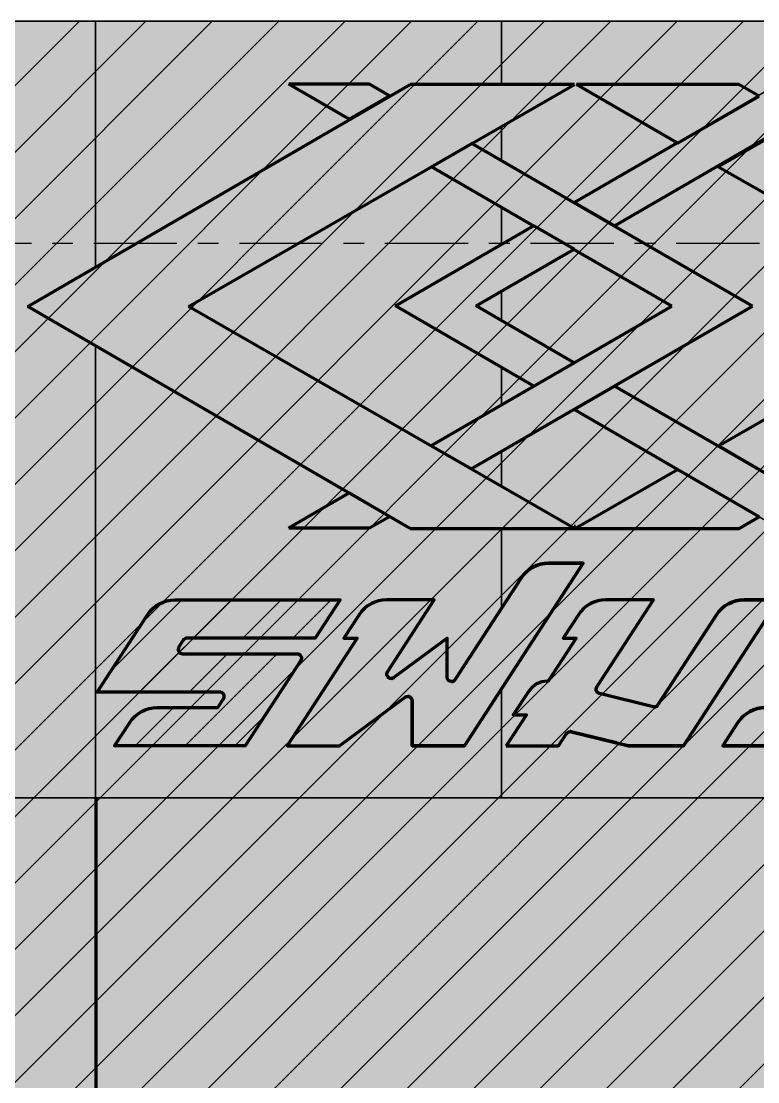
# Model space of a CAD drawing. Header units: millimetres. Extents: x -25371 to 2282244, y -90657 to 147824.
# Drawn here: x 1948195 to 1950187, y 1260 to 4127 of the extents above; entities that cross this region are included whole.
import ezdxf
from ezdxf.xclip import XClip

# ---------------------------------------------------------------- set-up
doc = ezdxf.new("R2010")
doc.units = ezdxf.units.MM
doc.header["$XCLIPFRAME"] = 0
doc.linetypes.add('CENTER', pattern=[50.800000000000004, 31.75, -6.35, 6.35, -6.35])
doc.linetypes.add('TA_GL_000.90000', pattern=[2.475, 0.9, -0.225, 0.225, -0.225, 0.9])
for name, color, linetype in [('000 - 0_SYM_DWG_GRIDLINE_MAIN_COLOR_251', 7, 'Continuous'), ('000 - CONCRETE_PRECAST_HATCH_', 7, 'Continuous'), ('000 - EXISTING_PRECAST_HATCH_', 7, 'Continuous'), ('000 - GRID', 7, 'CENTER')]:
    doc.layers.add(name, color=color, linetype=linetype)
for name, color, linetype, lineweight in [('A-DETL', 7, 'Continuous', 70), ('A-GENM', 7, 'Continuous', 35), ('A-GLAZ-CURT', 7, 'Continuous', 35), ('WALL-E', 7, 'Continuous', 50)]:
    doc.layers.add(name, color=color, linetype=linetype, lineweight=lineweight)
doc.styles.add('TA', font='', dxfattribs={"height": 4.5})
doc.styles.get('TA').set_extended_font_data('Cordia New')
pattern_1 = [(45, (0, 0), (-67.35192090801866, 67.35192090801866), [])]

# ---------------------------------------------------------------- blocks, each defined once
blk = doc.blocks.new('System Panel - DPA-AR_Facade_Solid Panel 150mm-5526688-VS01 - ELEVATION 5')
at = {"layer": 'A-GLAZ-CURT', "color": 7}
blk.add_line((12049.99989956102, 107822.9111416326), (12049.99989956102, 103600), dxfattribs=at)
blk = doc.blocks.new('System Panel - DPA-AR_Facade_Solid Panel 150mm-5600075-VS01 - ELEVATION 5')
at = {"layer": 'A-GLAZ-CURT', "color": 7}
for p, q in [((12049.99994828489, 108034.4383539659), (12049.99994828489, 108700)), ((13148.72926320922, 108700), (12050.00004938169, 108700)), ((12050.00004938169, 108700), (12050.00004938169, 108034.4384126607)), ((12050.30712263506, 108700), (13148.72916211242, 108700)), ((13148.72916211242, 108700), (13148.72916211242, 108528.5211478222)), ((13148.72926320922, 108528.5211478222), (13148.72926320922, 108700)), ((13148.72916211242, 108415.3779971148), (13148.72916211242, 108322.7207446704)), ((13148.72926320922, 108322.7206861407), (13148.72926320922, 108415.3780552006)), ((13148.72916211242, 108196.4049552964), (13148.72916211242, 108096.3522921431)), ((13148.72926320922, 108096.3523506729), (13148.72926320922, 108196.4048967667)), ((13148.72916211242, 107969.9699756513), (13148.72916211242, 107890.2560053675)), ((13148.72926320922, 107890.2559468377), (13148.72926320922, 107969.970034181)), ((12049.99994828489, 106600), (12049.99994828489, 107822.9111133568)), ((12050.00004938169, 107822.9110546875), (12050.00004938169, 106600)), ((13148.72916211242, 107763.8736889114), (13148.72916211242, 107663.1890183679)), ((13148.72926320922, 107663.1890768976), (13148.72926320922, 107763.8736303816)), ((13148.72916211242, 107536.8732290294), (13148.72916211242, 107441.9254389801)), ((13148.72926320922, 107441.9253808942), (13148.72926320922, 107536.8732875592)), ((13148.72916211242, 107328.782288135), (13148.72916211242, 107113.1206644224)), ((13148.72926320922, 107113.1208200978), (13148.72926320922, 107328.782288135)), ((13148.72916211242, 106895.454998435), (13148.72916211242, 106600)), ((13148.72926320922, 106600), (13148.72926320922, 106895.4551541105)), ((12050.00004938169, 106600), (13148.72926320922, 106600)), ((13148.72916211242, 106600), (12050.30712263506, 106600))]:
    blk.add_line(p, q, dxfattribs=at)
blk = doc.blocks.new('System Panel - DPA-AR_Facade_Solid Panel 150mm-V18-VS01 - ELEVATION 5')
at = {"layer": 'A-GLAZ-CURT', "color": 7}
for p, q in [((13148.72916226482, 108528.5211478222), (13148.72916226482, 108700)), ((13148.72916226482, 108700), (14648.72916226448, 108700)), ((14648.72926336128, 108700), (13148.72926336161, 108700)), ((13148.72926336161, 108700), (13148.72926336161, 108528.5211478222)), ((14648.72916226448, 108700), (14648.72916226448, 108031.1521387168)), ((14648.72926336128, 108031.152080022), (14648.72926336128, 108700)), ((13148.72916226482, 108322.7207445822), (13148.72916226482, 108415.3779972023)), ((13148.72926336161, 108415.3780552882), (13148.72926336162, 108322.7206860524)), ((13148.72916226482, 108096.3522922314), (13148.72916226482, 108196.4049552082)), ((13148.72926336162, 108196.4048966784), (13148.72926336162, 108096.3523507611)), ((13148.72916226482, 107890.2560052792), (13148.72916226482, 107969.9699757395)), ((13148.72926336162, 107969.9700342692), (13148.72926336162, 107890.2559467495)), ((14648.72916226448, 107821.8192705092), (14648.72916226448, 106600)), ((14648.72926336128, 106600), (14648.72926336128, 107821.8193285951)), ((13148.72916226482, 107663.1890184561), (13148.72916226482, 107763.8736888231)), ((13148.72926336162, 107763.8736302934), (13148.72926336162, 107663.1890769858)), ((13148.72916226482, 107441.9254388925), (13148.72916226482, 107536.8732291177)), ((13148.72926336162, 107536.8732876474), (13148.72926336162, 107441.9253808067)), ((13148.72916226482, 107113.1206646571), (13148.72916226482, 107328.782288135)), ((13148.72926336162, 107328.782288135), (13148.72926336162, 107113.1208203325)), ((13148.72916226482, 106600), (13148.72916226482, 106895.4549986697)), ((13148.72926336162, 106895.4551543452), (13148.72926336162, 106600)), ((14648.72916226448, 106600), (13148.72916226482, 106600)), ((13148.72926336162, 106600), (14648.72926336128, 106600))]:
    blk.add_line(p, q, dxfattribs=at)
blk = doc.blocks.new('System Panel - DPA-AR_Facade_Solid Panel 150mm-V42-VS01 - ELEVATION 5')
at = {"layer": 'A-GLAZ-CURT', "color": 7}
for p, q in [((10549.99999984591, 106600), (11899.99989956121, 106600)), ((12049.9999998459, 106600), (10549.99999984591, 106600)), ((12049.9999998459, 106600), (12049.9999998459, 103500)), ((12049.99999984591, 103500), (12049.99999984591, 106600))]:
    blk.add_line(p, q, dxfattribs=at)
blk = doc.blocks.new('System Panel - DPA-AR_Facade_Solid Panel 150mm-V44-VS01 - ELEVATION 5')
at = {"layer": 'A-GLAZ-CURT', "color": 7}
for p, q in [((10549.99999984591, 106600), (10549.9999998459, 108700)), ((10549.9999998459, 108700), (12049.99999984591, 108700)), ((12049.99999984591, 108700), (10549.9999998459, 108700)), ((10549.9999998459, 108700), (10549.99999984591, 106600)), ((12049.99999984591, 108700), (12049.99999984591, 108034.4383839012)), ((12049.99999984591, 108034.4383839012), (12049.99999984591, 108700)), ((12049.99999984591, 107822.9110834345), (12049.99999984591, 106600)), ((12049.99999984591, 106600), (12049.99999984591, 107822.9110834345)), ((11899.99989956121, 106600), (10549.99999984591, 106600)), ((10549.99999984591, 106600), (12049.99999984591, 106600))]:
    blk.add_line(p, q, dxfattribs=at)
blk = doc.blocks.new('MRTA_Logo - MRTA Logo W Text-5865454-VS01 - ELEVATION 5')
at = {"layer": '000 - CONCRETE_PRECAST_HATCH_'}
h = blk.add_hatch(color=7, dxfattribs=at)
h.dxf.hatch_style = 1
h.paths.add_polyline_path([(12301.59566814387, 107928.6517177693), (12958.89623840476, 108306.3082269795), (12957.17977227752, 108307.3019705274), (13066.68591305122, 108370.2194678381), (13345.65159958401, 108528.521147871), (12901.0153517788, 108528.5211477609), (11867.79150445966, 107928.6517176622), (12736.25786193495, 107424.6566473434), (12736.2816186573, 107424.6704400288), (12845.44902654911, 107361.2899916126), (12901.46509813533, 107328.7822880741), (13345.65159987926, 107328.7822881836)])
h = blk.add_hatch(color=7, dxfattribs=at)
h.dxf.hatch_style = 1
h.paths.add_polyline_path([(12845.44898102507, 108498.3039811497), (12791.05197201986, 108529.7969863811), (12572.8701996587, 108529.7969863811), (12736.28159589528, 108434.9235459486)])
h = blk.add_hatch(color=7, dxfattribs=at)
h.dxf.hatch_style = 1
h.paths.add_polyline_path([(14114.62345973503, 108530.4289939934), (13897.72234972478, 108530.4289939934), (13842.66205873647, 108498.4620727286), (13845.27550929316, 108496.960496952), (13624.33777624546, 108370.0192212322), (13622.88399798838, 108370.8632562754), (13345.22381350516, 108209.6592180031), (13453.82709817893, 108146.7836321036)])
h = blk.add_hatch(color=7, dxfattribs=at)
h.dxf.hatch_style = 1
h.paths.add_polyline_path([(13842.66203609313, 108498.4620595823), (13789.89052808896, 108528.7822881053), (13350.88200180534, 108528.7822882139), (13622.8840207504, 108370.8632694905)])
h = blk.add_hatch(color=7, dxfattribs=at)
h.dxf.hatch_style = 1
h.paths.add_polyline_path([(14829.94818231104, 107925.9399159551), (13955.01513755945, 108433.9088215233), (13733.50520711899, 108306.6387859036), (14391.15385217093, 107928.7822879569), (13734.66028193022, 107551.5894465232), (13955.37402490792, 107423.4473913833)])
h = blk.add_hatch(color=7, dxfattribs=at)
h.dxf.hatch_style = 1
h.paths.add_polyline_path([(13827.41560736955, 107929.7969866264), (13068.40237900517, 108369.2256980344), (12958.89626108014, 108306.3082138516), (13235.13828024098, 108146.3786237197), (13235.68410499732, 108146.6946275262), (13344.83246917771, 108083.5034692803), (13609.22276376379, 107929.8033962931), (13609.23383491304, 107929.7969866804), (12957.17977138606, 107552.292002747), (13066.68588934289, 107489.3745185459)])
h = blk.add_hatch(color=7, dxfattribs=at)
h.dxf.hatch_style = 1
h.paths.add_polyline_path([(13079.88523316165, 107930.1129904867), (13344.28662165932, 108083.1874786518), (13235.13828024098, 108146.3786237197), (12861.58855023027, 107930.1129904327), (13235.68408214188, 107713.5313668177), (13344.83242365365, 107776.7225118677)])
h = blk.add_hatch(color=7, dxfattribs=at)
h.dxf.hatch_style = 1
h.paths.add_polyline_path([(13453.98081068905, 107713.5313404614), (13344.6787567302, 107650.251203995), (13624.06402532849, 107488.0456158382), (13845.09024274111, 107360.0830688422), (13844.77934416005, 107359.9026457886), (13896.63377060409, 107329.7969863811), (14116.79469538701, 107329.7969863811)])
h = blk.add_hatch(color=7, dxfattribs=at)
h.dxf.hatch_style = 1
h.paths.add_polyline_path([(13624.06402533684, 107488.0456158333), (13346.87066673761, 107328.7822882149), (13791.15380649908, 107328.7822881054), (13844.77932140297, 107359.9026590009)])
h = blk.add_hatch(color=7, dxfattribs=at)
h.dxf.hatch_style = 1
h.paths.add_polyline_path([(12736.25783917788, 107424.6566341311), (12572.87019965869, 107329.7969863811), (12791.05197201984, 107329.7969863811), (12845.44898102507, 107361.2899916126)])
h = blk.add_hatch(color=7, dxfattribs=at)
h.dxf.hatch_style = 1
edge = h.paths.add_edge_path()
edge.add_line((12757.66228918772, 107031.881228099), (12568.40316466389, 106740.4477331625))
edge.add_line((12568.40316466389, 106740.4477331625), (12709.75690093445, 106740.4477331625))
edge.add_line((12709.75690093445, 106740.4477331625), (12887.80674272387, 106872.1771173596))
edge.add_arc((12894.85760894514, 106862.6469307362), 11.8549218279212, 89.9999999999473, 126.49572281986829, ccw=False)
edge.add_arc((12894.85760894515, 106862.6469307362), 11.85492182790767, -7.037215254968032e-11, 90, ccw=False)
edge.add_line((12906.71253077307, 106862.6469307362), (12906.71253077307, 106740.4477331625))
edge.add_line((12906.71253077307, 106740.4477331625), (13048.06626704364, 106740.4477331625))
edge.add_line((13048.06626704364, 106740.4477331625), (13368.84444420267, 107234.4028093261))
edge.add_line((13368.84444420267, 107234.4028093261), (13275.76593824641, 107234.4028093261))
edge.add_arc((13275.7659382464, 107145.4908956166), 88.91191370943852, 89.99999999999415, 146.9999999999831)
edge.add_line((13201.19813307861, 107193.9157945007), (13023.13938888529, 106919.7293728165))
edge.add_arc((13013.19701486291, 106926.186026001), 11.85492182792435, 270.0000000000088, 327.0000000000309, ccw=False)
edge.add_arc((13013.19701486291, 106926.186026001), 11.85492182792223, 180, 270.0000000000088, ccw=False)
edge.add_line((13001.34209303499, 106926.186026001), (13001.34209303499, 107031.881228099))
edge.add_line((13001.34209303499, 107031.881228099), (12857.07785376739, 106925.147971785))
edge.add_arc((12850.02698754612, 106934.6781584083), 11.85492182792229, 269.9999999999824, 306.49572281987537, ccw=False)
edge.add_arc((12850.02698754611, 106934.6781584083), 11.85492182792223, 147.0000000000213, 270, ccw=False)
edge.add_line((12840.08461352374, 106941.1348115928), (12966.37944266168, 107135.6117940933))
edge.add_line((12966.37944266168, 107135.6117940933), (12837.96250263777, 107135.6117940933))
edge.add_arc((12837.96250263779, 107046.6998803839), 88.91191370945307, 90.00000000001526, 147.0000000000097)
edge.add_line((12763.39469746996, 107095.1247792679), (12722.32385512008, 107031.881228099))
edge.add_line((12722.32385512008, 107031.881228099), (12757.66228918772, 107031.881228099))
h = blk.add_hatch(dxfattribs=at)
h.set_pattern_fill('ANSI31', scale=30)
h.set_pattern_definition(pattern_1)
edge = h.paths.add_edge_path()
edge.add_line((12297.6316568701, 107031.881228099), (12644.57930017127, 107031.881228099))
edge.add_line((12644.57930017127, 107031.881228099), (12711.94271737467, 107135.6117940933))
edge.add_line((12711.94271737467, 107135.6117940933), (12265.47987074199, 107135.6117940934))
edge.add_arc((12265.47987074199, 107046.6998803839), 88.91191370945307, 90, 147.0000000000005)
edge.add_line((12190.91206557417, 107095.124779268), (12055.21166096239, 106886.1644806307))
edge.add_line((12055.21166096239, 106886.1644806307), (12386.76195175992, 106886.1644806307))
edge.add_arc((12386.76195175992, 106874.3095588028), 11.85492182792223, -33.00000000005667, 90, ccw=False)
edge.add_line((12396.70432578228, 106867.8529056183), (12381.32985658027, 106844.1782991568))
edge.add_line((12381.32985658027, 106844.1782991568), (12217.57448248873, 106844.1782991568))
edge.add_arc((12217.57448248875, 106755.2663854474), 88.91191370945307, 90.00000000001408, 147.0000000000091)
edge.add_line((12143.00667732092, 106803.6912843314), (12101.93583497103, 106740.4477331625))
edge.add_line((12101.93583497103, 106740.4477331625), (12455.32017564744, 106740.4477331625))
edge.add_line((12455.32017564744, 106740.4477331625), (12605.42147925625, 106971.5834716126))
edge.add_arc((12595.47910523388, 106978.0401247972), 11.8549218279277, 326.9999999999576, 450.0000000000088)
edge.add_line((12595.47910523388, 106989.8950466251), (12285.76286431522, 106989.8950466251))
h = blk.add_hatch(color=7, dxfattribs=at)
h.dxf.hatch_style = 1
edge = h.paths.add_edge_path()
edge.add_arc((12297.63161134605, 107020.0263062711), 11.85492182793148, 132.7499999999937, 146.9999999999672)
edge.add_line((12287.68923732368, 107026.4829594556), (12275.82044476879, 107008.2066216376))
edge.add_arc((12285.76281879121, 107001.749968453), 11.85492182796432, 147.0000000000725, 270.0000000000176)
edge.add_line((12285.76281879121, 106989.8950466251), (12595.47910523388, 106989.8950466251))
edge.add_arc((12595.47910523388, 106978.0401247972), 11.85492182792223, -33.000000000042405, 90.00000000000881, ccw=False)
edge.add_line((12605.42147925625, 106971.5834716126), (12455.32017564744, 106740.4477331625))
edge.add_line((12455.32017564744, 106740.4477331625), (12101.93583497103, 106740.4477331625))
edge.add_line((12101.93583497103, 106740.4477331625), (12143.00667732092, 106803.6912843314))
edge.add_arc((12217.57448248875, 106755.2663854474), 88.91191370944713, 90.00000000001398, 147.000000000009, ccw=False)
edge.add_line((12217.57448248873, 106844.1782991568), (12381.32985658027, 106844.1782991568))
edge.add_line((12381.32985658027, 106844.1782991568), (12396.70432578228, 106867.8529056183))
edge.add_arc((12386.76195175992, 106874.3095588028), 11.85492182792312, 326.9999999999432, 450)
edge.add_line((12386.76195175992, 106886.1644806307), (12055.21166096239, 106886.1644806307))
edge.add_line((12055.21166096239, 106886.1644806307), (12190.91206557417, 107095.124779268))
edge.add_arc((12265.47987074199, 107046.6998803839), 88.91191370945353, 90, 147.0000000000005, ccw=False)
edge.add_line((12265.47987074199, 107135.6117940934), (12711.94271737467, 107135.6117940933))
edge.add_line((12711.94271737467, 107135.6117940933), (12644.57930017127, 107031.881228099))
edge.add_line((12644.57930017127, 107031.881228099), (12297.6316568701, 107031.881228099))
edge.add_line((12297.6316568701, 107031.881228099), (12289.58448157102, 107028.7316422169))
h = blk.add_hatch(color=7, dxfattribs=at)
h.dxf.hatch_style = 1
edge = h.paths.add_edge_path()
edge.add_line((13161.14925606009, 106740.4477331625), (13302.50299233065, 106740.4477331625))
edge.add_line((13302.50299233065, 106740.4477331625), (13324.20902493167, 106773.8720922682))
edge.add_arc((13334.15139895405, 106767.4154390837), 11.85492182792435, 90.00000000001762, 147.000000000031, ccw=False)
edge.add_arc((13334.15139895408, 106767.4154390836), 11.85492182793678, 76.09534569863479, 90.00000000015831, ccw=False)
edge.add_line((13337.0002184183, 106778.92297571), (13491.85577724729, 106740.5867492468))
edge.add_line((13491.85577724729, 106740.5867492468), (13640.81235843983, 106740.5867492468))
edge.add_line((13640.81235843983, 106740.5867492468), (13897.34462206631, 107135.6117940933))
edge.add_line((13897.34462206631, 107135.6117940933), (13804.26611611004, 107135.6117940933))
edge.add_arc((13804.26611611005, 107046.6998803839), 88.91191370943852, 90.00000000000469, 147.0000000000039)
edge.add_line((13729.69831094224, 107095.1247792679), (13571.3291464604, 106851.2576515337))
edge.add_arc((13561.38677243802, 106857.7143047183), 11.85492182792435, 270.0000000000176, 327.0000000000309, ccw=False)
edge.add_arc((13561.38677243799, 106857.7143047183), 11.85492182792223, 256.0953456986179, 270.00000000015825, ccw=False)
edge.add_line((13558.53795297377, 106846.2067680919), (13413.29395285668, 106882.1635456401))
edge.add_arc((13416.14277232095, 106893.6710822664), 11.85492182793226, 147.0000000000405, 256.0953456984216, ccw=False)
edge.add_line((13406.20039829856, 106900.127735451), (13559.12553405787, 107135.6117940933))
edge.add_line((13559.12553405787, 107135.6117940933), (13430.70859403397, 107135.6117940933))
edge.add_arc((13430.70859403397, 107046.6998803839), 88.91191370943852, 90.00000000000469, 147.0000000000052)
edge.add_line((13356.14078886616, 107095.1247792679), (13315.06994651627, 107031.881228099))
edge.add_line((13315.06994651627, 107031.881228099), (13350.40838058391, 107031.881228099))
edge.add_line((13350.40838058391, 107031.881228099), (13274.73965109807, 106915.3616027073))
edge.add_arc((13271.63745774787, 106856.1682273595), 59.27460913962559, 87.00000000004772, 90.00000000005977)
edge.add_arc((13271.63745774781, 106856.1682273595), 59.27460913961113, 90, 147.0000000000105)
edge.add_line((13221.92558763594, 106888.4514932822), (13180.23271130021, 106824.2500937721))
edge.add_line((13180.23271130021, 106824.2500937721), (13215.57114536785, 106824.2500937721))
edge.add_line((13215.57114536785, 106824.2500937721), (13161.14925606009, 106740.4477331625))
h = blk.add_hatch(dxfattribs=at)
h.set_pattern_fill('ANSI31', scale=30)
h.set_pattern_definition(pattern_1)
edge = h.paths.add_edge_path(flags=17)
edge.add_line((13881.96991615647, 106758.2301159043), (13918.5386283526, 106814.540994587))
edge.add_line((13918.5386283526, 106814.540994587), (14436.983730106, 106814.540994587))
edge.add_line((14436.983730106, 106814.540994587), (14456.23042073555, 106844.1782991568))
edge.add_line((14456.23042073555, 106844.1782991568), (13862.3760300597, 106844.1782991568))
edge.add_arc((13862.37603005969, 106755.2663854474), 88.91191370943852, 89.99999999999531, 146.9999999999916)
edge.add_line((13787.80822489189, 106803.6912843314), (13746.73738254201, 106740.4477331625))
edge.add_line((13746.73738254201, 106740.4477331625), (14388.86700353215, 106740.4477331624))
edge.add_line((14388.86700353215, 106740.4477331624), (14400.41501790987, 106758.2301159043))
edge.add_line((14400.41501790987, 106758.2301159043), (13881.96991615647, 106758.2301159043))
edge = h.paths.add_edge_path(flags=17)
edge.add_line((13881.96991615647, 106758.2301159043), (13918.5386283526, 106814.540994587))
edge.add_line((13881.96991615647, 106758.2301159043), (14400.41497238582, 106758.2301159043))
edge.add_line((14400.41497238582, 106758.2301159043), (14388.8669580081, 106740.4477331624))
edge.add_line((14388.8669580081, 106740.4477331624), (13746.73733701795, 106740.4477331625))
edge.add_line((13746.73733701795, 106740.4477331625), (13787.80817936784, 106803.6912843314))
edge.add_arc((13862.37598453564, 106755.2663854474), 88.91191370943521, 89.99999999999773, 146.9999999999929, ccw=False)
edge.add_line((13862.37598453565, 106844.1782991568), (14456.23037521149, 106844.1782991568))
edge.add_line((14456.23037521149, 106844.1782991568), (14436.98368458195, 106814.540994587))
edge.add_line((14436.98368458195, 106814.540994587), (13918.5386283526, 106814.540994587))
edge = h.paths.add_edge_path()
edge.add_line((13918.5386283526, 106814.540994587), (14436.983730106, 106814.540994587))
edge.add_line((14436.98368458195, 106814.540994587), (13918.5386283526, 106814.540994587))
edge.add_line((14456.23037521149, 106844.1782991568), (14436.98368458195, 106814.540994587))
edge.add_line((13862.37598453565, 106844.1782991568), (14456.23037521149, 106844.1782991568))
edge.add_arc((13862.37598453564, 106755.2663854474), 88.91191370943521, 89.99999999999767, 146.9999999999929)
edge.add_line((13746.73733701795, 106740.4477331625), (13787.80817936784, 106803.6912843314))
edge.add_line((14388.8669580081, 106740.4477331624), (13746.73733701795, 106740.4477331625))
edge.add_line((14400.41497238582, 106758.2301159043), (14388.8669580081, 106740.4477331624))
edge.add_line((13881.96991615647, 106758.2301159043), (14400.41497238582, 106758.2301159043))
edge.add_line((14400.41501790987, 106758.2301159043), (13881.96991615647, 106758.2301159043))
edge.add_line((14388.86700353215, 106740.4477331624), (14400.41501790987, 106758.2301159043))
edge.add_line((13746.73738254201, 106740.4477331625), (14388.86700353215, 106740.4477331624))
edge.add_line((13787.80822489189, 106803.6912843314), (13746.73738254201, 106740.4477331625))
edge.add_arc((13862.37603005969, 106755.2663854474), 88.91191370943852, 89.99999999999531, 146.9999999999916)
edge.add_line((14456.23042073555, 106844.1782991568), (13862.3760300597, 106844.1782991568))
edge.add_line((14436.983730106, 106814.540994587), (14456.23042073555, 106844.1782991568))
h = blk.add_hatch(color=7, dxfattribs=at)
h.dxf.hatch_style = 1
edge = h.paths.add_edge_path(flags=17)
edge.add_line((13881.96991615647, 106758.2301159043), (13918.5386283526, 106814.540994587))
edge.add_line((13918.5386283526, 106814.540994587), (14436.983730106, 106814.540994587))
edge.add_line((14436.983730106, 106814.540994587), (14456.23042073555, 106844.1782991568))
edge.add_line((14456.23042073555, 106844.1782991568), (13862.3760300597, 106844.1782991568))
edge.add_arc((13862.37603005969, 106755.2663854474), 88.91191370943852, 89.99999999999531, 146.9999999999916)
edge.add_line((13787.80822489189, 106803.6912843314), (13746.73738254201, 106740.4477331625))
edge.add_line((13746.73738254201, 106740.4477331625), (14388.86700353215, 106740.4477331624))
edge.add_line((14388.86700353215, 106740.4477331624), (14400.41501790987, 106758.2301159043))
edge.add_line((14400.41501790987, 106758.2301159043), (13881.96991615647, 106758.2301159043))
edge = h.paths.add_edge_path(flags=17)
edge.add_line((13881.96991615647, 106758.2301159043), (13918.5386283526, 106814.540994587))
edge.add_line((13881.96991615647, 106758.2301159043), (14400.41497238582, 106758.2301159043))
edge.add_line((14400.41497238582, 106758.2301159043), (14388.8669580081, 106740.4477331624))
edge.add_line((14388.8669580081, 106740.4477331624), (13746.73733701795, 106740.4477331625))
edge.add_line((13746.73733701795, 106740.4477331625), (13787.80817936784, 106803.6912843314))
edge.add_arc((13862.37598453564, 106755.2663854474), 88.91191370943521, 89.99999999999773, 146.9999999999929, ccw=False)
edge.add_line((13862.37598453565, 106844.1782991568), (14456.23037521149, 106844.1782991568))
edge.add_line((14456.23037521149, 106844.1782991568), (14436.98368458195, 106814.540994587))
edge.add_line((14436.98368458195, 106814.540994587), (13918.5386283526, 106814.540994587))
edge = h.paths.add_edge_path()
edge.add_line((13918.5386283526, 106814.540994587), (14436.983730106, 106814.540994587))
edge.add_line((14436.98368458195, 106814.540994587), (13918.5386283526, 106814.540994587))
edge.add_line((14456.23037521149, 106844.1782991568), (14436.98368458195, 106814.540994587))
edge.add_line((13862.37598453565, 106844.1782991568), (14456.23037521149, 106844.1782991568))
edge.add_arc((13862.37598453564, 106755.2663854474), 88.91191370943521, 89.99999999999767, 146.9999999999929)
edge.add_line((13746.73733701795, 106740.4477331625), (13787.80817936784, 106803.6912843314))
edge.add_line((14388.8669580081, 106740.4477331624), (13746.73733701795, 106740.4477331625))
edge.add_line((14400.41497238582, 106758.2301159043), (14388.8669580081, 106740.4477331624))
edge.add_line((13881.96991615647, 106758.2301159043), (14400.41497238582, 106758.2301159043))
edge.add_line((14400.41501790987, 106758.2301159043), (13881.96991615647, 106758.2301159043))
edge.add_line((14388.86700353215, 106740.4477331624), (14400.41501790987, 106758.2301159043))
edge.add_line((13746.73738254201, 106740.4477331625), (14388.86700353215, 106740.4477331624))
edge.add_line((13787.80822489189, 106803.6912843314), (13746.73738254201, 106740.4477331625))
edge.add_arc((13862.37603005969, 106755.2663854474), 88.91191370943852, 89.99999999999531, 146.9999999999916)
edge.add_line((14456.23042073555, 106844.1782991568), (13862.3760300597, 106844.1782991568))
edge.add_line((14436.983730106, 106814.540994587), (14456.23042073555, 106844.1782991568))
at = {"layer": 'A-DETL', "color": 7}
for p, q in [((11867.79145893561, 107928.6517176622), (12901.01530625475, 108528.5211477609)), ((12301.59571366795, 107928.6517177693), (13345.65164510806, 108528.521147871)), ((12736.28157313326, 108434.9235327334), (12572.87015413465, 108529.7969863811)), ((12791.05201754391, 108529.7969863811), (12572.8701996587, 108529.7969863811)), ((12845.44902654913, 108498.3039811497), (12791.05201754391, 108529.7969863811)), ((13345.65164510806, 108528.521147871), (12901.0153517788, 108528.5211477609)), ((13622.88399798838, 108370.8632562754), (13350.88195628129, 108528.7822882139)), ((13789.89057361301, 108528.7822881053), (13350.88200180534, 108528.7822882139)), ((13453.82712097301, 108146.783618907), (14114.62350525908, 108530.4289939934)), ((13845.27550929316, 108496.960496952), (13789.89057361301, 108528.7822881053)), ((12736.28161865731, 108434.9235327334), (12845.44902654913, 108498.3039811497)), ((13624.33779912617, 108370.0192343785), (13845.27550929316, 108496.960496952)), ((13733.50516159493, 108306.6387859036), (13955.01511491612, 108433.9088346695)), ((13827.41565289361, 107929.7969866264), (13066.68591305122, 108370.2194678381)), ((13345.22376798111, 108209.6592180031), (13622.88399798839, 108370.8632827057)), ((13235.36312630511, 108146.2484233264), (12958.89623823147, 108306.3082007238)), ((14391.15380664688, 107928.7822879569), (13733.50516159493, 108306.6387859036)), ((13453.82707544895, 108146.783618907), (13345.22376798111, 108209.6592180031)), ((12861.58850470622, 107930.1129904327), (13235.13825747893, 108146.3786368977)), ((13344.83246917771, 108083.5034692803), (13235.68410499732, 108146.6946275262)), ((13079.8852786857, 107930.1129904867), (13344.83246917771, 108083.5034692803)), ((13609.23378938899, 107929.7969866804), (13344.28662165933, 108083.1874522958)), ((12901.46509813533, 107328.7822880741), (11867.79145893561, 107928.6517176622)), ((13345.65164540331, 107328.7822881836), (12301.59571366795, 107928.6517177693)), ((13235.68405937985, 107713.5313536397), (12861.58850470622, 107930.1129904327)), ((12957.17972586201, 107552.292002747), (13609.23378938899, 107929.7969866804)), ((13066.68591219155, 107489.3745054181), (13827.41565289361, 107929.7969866264)), ((13344.8324691777, 107776.7225118677), (13079.8852786857, 107930.1129904867)), ((13734.66023640616, 107551.5894465232), (14391.15380664688, 107928.7822879569)), ((13235.6841049039, 107713.5313536397), (13344.8324691777, 107776.7225118677)), ((13344.67871120615, 107650.251203995), (13453.98078792703, 107713.5313536395)), ((14116.79474091106, 107329.7969863811), (13453.98083345108, 107713.5313536395)), ((13624.06402533685, 107488.0455894029), (13344.67871120615, 107650.251203995)), ((13066.6858666675, 107489.3745054181), (12957.17972586201, 107552.292002747)), ((13955.3740020272, 107423.4473782371), (13734.66023640616, 107551.5894465232)), ((13346.87062121356, 107328.7822882149), (13624.0639798128, 107488.0456158333)), ((13845.09024274111, 107360.0830688422), (13624.06402533685, 107488.0456158333)), ((12572.87015413463, 107329.7969863811), (12736.25783916797, 107424.6566605557)), ((12845.44902654911, 107361.2899916126), (12736.2816186573, 107424.6704400288)), ((12791.05201754389, 107329.7969863811), (12845.44902654911, 107361.2899916126)), ((13791.15385202313, 107328.7822881054), (13845.09024274111, 107360.0830688422)), ((12572.87019965869, 107329.7969863811), (12791.05201754389, 107329.7969863811)), ((12901.46514365938, 107328.7822880741), (13345.65164540331, 107328.7822881836)), ((13346.87066673761, 107328.7822882149), (13791.15385202313, 107328.7822881054)), ((13459.21837796287, 106748.6664913909), (13337.00021841829, 106778.92296444))]:
    blk.add_line(p, q, dxfattribs=at)
for points in [[(12757.66228918772, 107031.881228099), (12568.40316466389, 106740.4477331625), (12709.75690093445, 106740.4477331625), (12887.80674272387, 106872.1771173596, -0.1606024626826085), (12894.85760894515, 106874.5018525641, -0.414213562373095), (12906.71253077307, 106862.6469307362), (12906.71253077307, 106740.4477331625), (13048.06626704364, 106740.4477331625), (13368.84444420267, 107234.4028093261), (13275.76593824641, 107234.4028093261, 0.2539676464748881), (13201.19813307861, 107193.9157945007), (13023.13938888529, 106919.7293728165, -0.2539676464749967), (13013.19701486291, 106914.3311041731, -0.4142135623730932), (13001.34209303499, 106926.186026001), (13001.34209303499, 107031.881228099), (12857.07785376739, 106925.147971785, -0.1606024626824507), (12850.02698754611, 106922.8232365804, -0.5949374815387888), (12840.08461352374, 106941.1348115928), (12966.37944266168, 107135.6117940933), (12837.96250263777, 107135.6117940933, 0.2539676464749459), (12763.39469746996, 107095.1247792679), (12722.32385512008, 107031.881228099)], [(13161.14925606009, 106740.4477331625), (13302.50299233065, 106740.4477331625), (13324.20902493167, 106773.8720922682, -0.2539676464749901), (13334.15139895404, 106779.2703609116, -0.06074505036963275), (13337.0002184183, 106778.92297571), (13491.85577724729, 106740.5867492468), (13640.81235843983, 106740.5867492468), (13897.34462206631, 107135.6117940933), (13804.26611611004, 107135.6117940933, 0.2539676464749495), (13729.69831094224, 107095.1247792679), (13571.3291464604, 106851.2576515337, -0.2539676464749392), (13561.38677243802, 106845.8593828903, -0.06074505036968668), (13558.53795297377, 106846.2067680919), (13413.29395285668, 106882.1635456401, -0.5155603346982398), (13406.20039829856, 106900.127735451), (13559.12553405787, 107135.6117940933), (13430.70859403397, 107135.6117940933, 0.2539676464749505), (13356.14078886616, 107095.1247792679), (13315.06994651627, 107031.881228099), (13350.40838058391, 107031.881228099), (13274.73965109807, 106915.3616027073, 0.01309071708488818), (13271.63745774781, 106915.4428364991, 0.253967646474954), (13221.92558763594, 106888.4514932822), (13180.23271130021, 106824.2500937721), (13215.57114536785, 106824.2500937721)]]:
    blk.add_lwpolyline(points, format="xyb", close=True, dxfattribs=at)
for points in [[(13018.68935697394, 106915.6801776482, 0.1289888452014275), (13023.13934336124, 106919.7293728165), (13201.19808755455, 107193.9157945007, -0.2539676464749218), (13275.76589272235, 107234.4028093261), (13368.84439867862, 107234.4028093261), (13048.06622151958, 106740.4477331625), (12906.71248524902, 106740.4477331625), (12906.71248524902, 106862.6469307362, 0.2503479902887801), (12901.44896018544, 106872.5004915262)], [(12386.76190623586, 106886.1644806307), (12055.21161543833, 106886.1644806307), (12190.91202005013, 107095.1247792679, -0.2539676464749587), (12265.47982521794, 107135.6117940934), (12711.94267185061, 107135.6117940933), (12644.57925464721, 107031.881228099), (12297.6316568701, 107031.881228099, 0.2539676464749292), (12287.68928284773, 107026.4829594556), (12275.82049029284, 107008.2066216376, 0.5949374815386227), (12285.76286431522, 106989.8950466251), (12595.47905970982, 106989.8950466251, -0.5949374815391133), (12605.4214337322, 106971.5834716126), (12455.32013012339, 106740.4477331625), (12101.93578944698, 106740.4477331625), (12143.00663179687, 106803.6912843314, -0.2539676464749342), (12217.57443696467, 106844.1782991568), (12381.32981105622, 106844.1782991568), (12396.70428025823, 106867.8529056183, 0.4434856672758703), (12392.20533763991, 106884.8408562583)], [(12839.23364918104, 106939.5816266905, -0.03739962700521188), (12840.08456799969, 106941.1348115928), (12966.37939713763, 107135.6117940933), (12837.96245711371, 107135.6117940933, 0.2539676464749568), (12763.39465194591, 107095.1247792679), (12722.32380959602, 107031.881228099), (12757.66224366367, 107031.881228099), (12568.40311913983, 106740.4477331625), (12709.75685541039, 106740.4477331625), (12887.80669719982, 106872.1771173595)], [(13567.06855780091, 106847.3096918317, 0.1243863925277082), (13571.32910093634, 106851.2576515337), (13729.69826541819, 107095.1247792679, -0.2539676464749511), (13804.26607058599, 107135.6117940933), (13897.34457654226, 107135.6117940933), (13640.81231291578, 106740.5867492468), (13491.85573172324, 106740.5867492468), (13460.08214182855, 106748.4526569802)], [(13881.96991615647, 106758.2301159043), (13918.5386283526, 106814.540994587), (14436.983730106, 106814.540994587), (14456.23042073555, 106844.1782991568), (13862.3760300597, 106844.1782991568, 0.2539676464749616), (13787.80822489189, 106803.6912843314), (13746.73738254201, 106740.4477331625), (14388.86700353215, 106740.4477331624), (14400.41501790987, 106758.2301159043), (13881.96991615647, 106758.2301159043), (14400.41497238582, 106758.2301159043), (14388.8669580081, 106740.4477331624), (13746.73733701795, 106740.4477331625), (13787.80817936784, 106803.6912843314, -0.2539676464749437), (13862.37598453565, 106844.1782991568), (14456.23037521149, 106844.1782991568), (14436.98368458195, 106814.540994587), (13918.5386283526, 106814.540994587)]]:
    blk.add_lwpolyline(points, format="xyb", dxfattribs=at)
for centre, radius, start, end in [((12850.02694202206, 106934.6781584083), 11.8549218279248, 277.4967286124464, 291.9961116544338), ((12850.02694202206, 106934.6781584083), 11.85492182792613, 291.9963644931362, 306.495722819893), ((13013.19696933886, 106926.186026001), 11.85492182792768, 269.9999999999996, 282.9000000000079), ((13013.19696933886, 106926.186026001), 11.85492182792601, 282.9002351609781, 297.6000000000092), ((12386.76190623586, 106874.3095588028), 11.85492182792395, 76.33333333333829, 89.9997778783148), ((12386.76190623586, 106874.3095588028), 11.85492182792583, 62.66666666668373, 76.33309787869811), ((12894.8575634211, 106862.6469307362), 11.85492182792411, 70.27540156661217, 84.3302557767951), ((12894.8575634211, 106862.6469307362), 11.8549218279243, 56.22032125329904, 70.27515455276897), ((13561.38672691397, 106857.7143047183), 11.85492182792479, 270.2764989786084, 284.4572074190772), ((13561.38672691397, 106857.7143047183), 11.85492182792471, 284.4574445774549, 298.6381382793995), ((13334.15135342999, 106767.4154390837), 11.85492182792168, 76.09534569844627, 90)]:
    blk.add_arc(centre, radius, start, end, dxfattribs=at)
at = {"layer": 'A-GENM', "color": 7}
for p, q in [((12901.0153517788, 108528.5211477609), (11867.79150445966, 107928.6517176622)), ((12572.87015413465, 108529.7969863811), (12791.05197201986, 108529.7969863811)), ((12572.8701996587, 108529.7969863811), (12736.28161865731, 108434.9235327334)), ((12791.05197201986, 108529.7969863811), (12845.44898102507, 108498.3039811497)), ((12901.01530625475, 108528.5211477609), (13345.65159958401, 108528.521147871)), ((13345.65159958401, 108528.521147871), (13068.40237917846, 108369.2257242901)), ((13897.72234972478, 108530.4289939934), (13345.22381350516, 108209.6592180031)), ((13350.88195628129, 108528.7822882139), (13789.89052808896, 108528.7822881053)), ((13350.88200180534, 108528.7822882139), (13624.33779912617, 108370.0192343785)), ((14114.62345973503, 108530.4289939934), (13453.82707544895, 108146.783618907)), ((13789.89052808896, 108528.7822881053), (13842.66203609312, 108498.4620595823)), ((12845.44898102507, 108498.3039811497), (12736.28157313326, 108434.9235327334)), ((13955.01516044017, 108433.9088346695), (13733.50520711899, 108306.6387859036)), ((13066.68591305122, 108370.2194678381), (12957.17977227752, 108307.3019705274)), ((13068.40237900518, 108369.2256980344), (13827.41560736955, 107929.7969866264)), ((12958.89623840474, 108306.3082269795), (12301.59571366795, 107928.6517439255)), ((12957.17977227752, 108307.3019705274), (13609.23383491304, 107929.7969866804)), ((13733.50520711899, 108306.6387859036), (14391.15385217093, 107928.7822879569)), ((13345.22381350516, 108209.6592180031), (13453.82712097301, 108146.783618907)), ((13235.68410499732, 108146.6946275262), (12861.58855023027, 107930.1129904327)), ((13344.28662165933, 108083.1874786518), (13079.8852786857, 107930.1130168427)), ((11867.79150445966, 107928.6517176622), (12901.46514365938, 107328.7822880741)), ((12301.59571366795, 107928.6516916132), (13345.65159987926, 107328.7822881836)), ((12861.58855023027, 107930.1129904327), (13235.6841049039, 107713.5313536397)), ((13609.23383491304, 107929.7969866804), (12957.17977138606, 107552.292002747)), ((13827.41560736955, 107929.7969866264), (13066.6858666675, 107489.3745054181)), ((13079.8852786857, 107930.1129641306), (13344.83242365365, 107776.7225118677)), ((14391.15385217093, 107928.7822879569), (13734.66028193022, 107551.5894465232)), ((13344.83242365365, 107776.7225118677), (13235.68405937985, 107713.5313536397)), ((13453.98083345108, 107713.5313536395), (13344.6787567302, 107650.251203995)), ((13453.98078792703, 107713.5313536395), (14116.79469538701, 107329.7969863811)), ((13344.6787567302, 107650.251203995), (13896.63377060409, 107329.7969863811)), ((12957.17977138606, 107552.292002747), (13066.68591219155, 107489.3745054181)), ((13734.66028193022, 107551.5894465232), (13955.37404755125, 107423.4473782371)), ((13624.06402533685, 107488.0456158333), (13346.87066673761, 107328.7822882149)), ((12736.2816186573, 107424.6704400288), (12572.87019965869, 107329.7969863811)), ((12845.44898102506, 107361.2899916126), (12791.05197201984, 107329.7969863811)), ((13844.77932140298, 107359.9026590009), (13791.15380649908, 107328.7822881054)), ((13346.26111051912, 107328.7822882149), (13346.26111051912, 107338.7822882149)), ((12791.05197201984, 107329.7969863811), (12572.87015413463, 107329.7969863811)), ((13345.65159987926, 107328.7822881836), (12901.46509813533, 107328.7822880741)), ((13791.15380649908, 107328.7822881054), (13346.87062121356, 107328.7822882149)), ((13413.29395285668, 106882.1635343701), (13558.53790744971, 106846.2067680919))]:
    blk.add_line(p, q, dxfattribs=at)
blk.add_lwpolyline([(12289.58448157102, 107028.7316422169, 0.06225760507436355), (12287.68923732368, 107026.4829594556), (12275.82044476879, 107008.2066216376, 0.5949374815383988), (12285.76281879121, 106989.8950466251), (12595.47910523388, 106989.8950466251, -0.5949374815390601), (12605.42147925625, 106971.5834716126), (12455.32017564744, 106740.4477331625), (12101.93583497103, 106740.4477331625), (12143.00667732092, 106803.6912843314, -0.2539676464749459), (12217.57448248873, 106844.1782991568), (12381.32985658027, 106844.1782991568), (12396.70432578228, 106867.8529056183, 0.594937481539146), (12386.76195175992, 106886.1644806307), (12055.21166096239, 106886.1644806307), (12190.91206557417, 107095.124779268, -0.2539676464749441), (12265.47987074199, 107135.6117940934), (12711.94271737467, 107135.6117940933), (12644.57930017127, 107031.881228099), (12297.6316568701, 107031.881228099)], format="xyb", close=True, dxfattribs=at)
for points in [[(13326.0937353622, 106776.1110680212, 0.06195507165035512), (13324.20897940762, 106773.8720922682), (13302.50294680659, 106740.4477331625), (13161.14921053603, 106740.4477331625), (13215.5710998438, 106824.2500937721), (13180.23266577616, 106824.2500937721), (13221.92554211188, 106888.4514932822, -0.2539676464749831), (13271.63741222376, 106915.4428364991, -0.01309071708488813), (13274.73960557402, 106915.3616027073), (13350.40833505986, 107031.881228099), (13315.06990099222, 107031.881228099), (13356.14074334211, 107095.1247792679, -0.2539676464749493), (13430.70854850992, 107135.6117940933), (13559.12548853382, 107135.6117940933), (13406.20035277451, 106900.127735451, 0.3729972549598609), (13408.33736385709, 106884.7483315177)], [(12857.07785376739, 106925.1480054657), (13001.34204751094, 107031.881228099), (13001.34204751094, 106926.186026001, 0.1948331661395385), (13004.6836382163, 106917.9360341984)]]:
    blk.add_lwpolyline(points, format="xyb", dxfattribs=at)
for centre, radius, start, end in [((12297.63161134605, 107020.0263062711), 11.85492182792538, 118.4999999999752, 132.7497286210741), ((12297.63161134605, 107020.0263062711), 11.854921827926, 104.249999999987, 118.4997631165033), ((12297.63161134605, 107020.0263062711), 11.85492182792404, 90, 104.249777693865), ((12285.76281879117, 107001.749968453), 11.85492182792633, 229.0002665480487, 242.6666666666524), ((12285.76281879117, 107001.749968453), 11.85492182792562, 242.6669021213266, 256.3333333333314), ((12285.76281879117, 107001.749968453), 11.8549218279258, 256.3335554550205, 269.9999999999996), ((12850.02694202206, 106934.6781584083), 11.85492182792257, 161.4996111653803, 219.4980558272225), ((12850.02694202206, 106934.6781584083), 11.85492182792403, 219.4983587187029, 233.9976669926703), ((12850.02694202206, 106934.6781584083), 11.85492182792474, 233.9979186274123, 248.4972781581456), ((12850.02694202206, 106934.6781584083), 11.85492182792343, 248.4975057740903, 262.9968893235613), ((13013.19696933886, 106926.186026001), 11.85492182792505, 224.100282107072, 238.8000000000286), ((13013.19696933886, 106926.186026001), 11.85492182792531, 238.8002412249004, 253.5000000000114), ((13013.19696933886, 106926.186026001), 11.85492182792464, 253.5002234695228, 268.200000000018), ((12894.8575634211, 106862.6469307362), 11.85492182792431, 112.4406425065827, 126.4954694697704), ((12894.8575634211, 106862.6469307362), 11.85492182792551, 98.38556219326537, 112.4404137036218), ((13416.14272679688, 106893.6710822664), 11.85492182792427, 228.821776432633, 242.4584274861647), ((13416.14272679688, 106893.6710822664), 11.85492182792383, 242.4586632834522, 256.0953456984537), ((13561.38672691397, 106857.7143047183), 11.85492182792554, 256.095567849083, 269.9999999999996), ((13334.15135342999, 106767.4154390837), 11.85492182791938, 118.6381382793792, 132.8187974149682), ((13334.15135342999, 106767.4154390837), 11.85492182791983, 104.4572074190541, 118.6379011210237), ((13334.15135342999, 106767.4154390837), 11.85492182791879, 90.27627655876292, 104.4569849991888)]:
    blk.add_arc(centre, radius, start, end, dxfattribs=at)
blk = doc.blocks.new('C-1-VS01-AR-2563-01 -C_20260615-163154_ELEVATION_5_EX')
at = {"layer": '000 - EXISTING_PRECAST_HATCH_'}
h = blk.add_hatch(dxfattribs=at)
h.set_pattern_fill('ANSI31', angle=-2.197154778051754e-15)
h.set_pattern_definition([(45, (0, 0), (-89.80256121069154, 89.80256121069154), [])])
h.paths.add_polyline_path([(-10057.39500748023, 103570), (-11756.35920149005, 103570), (-11756.35920149005, 108700), (9384.51715697505, 108700), (9384.51715697505, 103570), (-8957.366102952292, 103570), (-8957.366102952292, 105750), (-10057.39500748023, 105750)])
h = blk.add_hatch(dxfattribs=at)
h.set_pattern_fill('AR-CONC', scale=0.05, angle=-2.197154778051754e-15)
h.set_pattern_definition([(49.99999999999999, (0, 0), (364.369337992008, -31.87817107780619), [38.10000000000001, -419.1]), (355, (0, 0), (-70.48684284993867, 382.1136904780703), [30.48, -335.28116834]), (100.4514447, (30.364014, -2.656507000000001), (293.8824941807065, 350.2355038243902), [32.3800176, -356.1804892]), (46.18420000000001, (3.896114641377519e-15, 101.6), (542.1580817842598, -84.08465586545432), [57.15, -628.65]), (96.63555760999999, (45.17980000000001, 94.593), (474.8082681030061, 494.8522491954431), [48.57004628, -534.27121632]), (351.1841511700001, (3.896114641377519e-15, 101.6), (474.8082681299541, 494.8522491710654), [45.71993414000001, -502.91946384]), (21, (50.8, 76.20000000000002), (303.228782538265, -204.5303963741752), [38.10000000000001, -419.1]), (326.0000000000001, (50.8, 76.20000000000002), (123.6040566952942, 368.3759322446385), [30.48, -335.28]), (71.45144499999999, (76.0690652, 59.1558002), (426.8328385574324, 163.8455377718105), [32.3800176, -356.1798752]), (37.50000000000001, (0, 0), (6.17720650118364, 169.1100777463062), [0, -331.216, 0, -340.36, 0, -336.55]), (7.499999999999998, (0, 0), (133.6393250206115, 200.361149636239), [0, -194.056, 0, -323.596, 0, -128.27]), (327.5, (-113.284, 4.344167825135934e-15), (271.1811903337428, -11.4574879853469), [0, -127, 0, -396.24, 0, -525.78]), (317.5, (-164.084, 6.292225145824694e-15), (296.2583627720361, 50.85298206666606), [0, -165.1, 0, -263.144, 0, -373.38])])
h.paths.add_polyline_path([(-10057.39500748023, 103570), (-11756.35920149005, 103570), (-11756.35920149005, 108700), (9384.51715697505, 108700), (9384.51715697505, 103570), (-8957.366102952292, 103570), (-8957.366102952292, 105750), (-10057.39500748023, 105750)])
at = {"layer": 'A-DETL', "color": 7}
blk.add_line((-10254.75557126927, 106600), (-10254.75557126927, 103600), dxfattribs=at)
at = {"layer": 'WALL-E', "color": 7}
blk.add_line((-10254.7558831538, 103600), (-10254.7558831538, 106600), dxfattribs=at)
at = {"layer": 'A-GENM', "color": 7}
blk.add_blockref('MRTA_Logo - MRTA Logo W Text-5865454-VS01 - ELEVATION 5', (-22306.35920133595, 0), dxfattribs=at)
at = {"layer": 'A-GLAZ-CURT', "color": 7}
for name in ['System Panel - DPA-AR_Facade_Solid Panel 150mm-V44-VS01 - ELEVATION 5', 'System Panel - DPA-AR_Facade_Solid Panel 150mm-5600075-VS01 - ELEVATION 5', 'System Panel - DPA-AR_Facade_Solid Panel 150mm-V18-VS01 - ELEVATION 5', 'System Panel - DPA-AR_Facade_Solid Panel 150mm-5526688-VS01 - ELEVATION 5', 'System Panel - DPA-AR_Facade_Solid Panel 150mm-V42-VS01 - ELEVATION 5']:
    blk.add_blockref(name, (-22306.35920133595, 0), dxfattribs=at)
blk = doc.blocks.new('*U2261')
at = {"layer": '000 - 0_SYM_DWG_GRIDLINE_MAIN_COLOR_251', "color": 7, "linetype": 'ByBlock', "ltscale": 5}
blk.add_line((19.99999999999998, -1.485280471089079e-13), (-529.2856556907975, 4.57601348700367e-13), dxfattribs=at)
at = {"color": 7, "style": 'TA', "flags": 1}
blk.add_attdef('LOCATION', (5.999999999999999, -6.000000000000001), '', height=4.5, rotation=270, dxfattribs=at)
blk = doc.blocks.new('C-1-VS01_REV00_20260615-231059_ELEVATION_5_dims')
at = {"layer": '000 - GRID', "color": 7, "linetype": 'TA_GL_000.90000', "xscale": 50.00000000000004, "yscale": 50.00000000000004, "zscale": 50.00000000000004, "rotation": 180}
for p in [(-27373.23559637391, 108700.0000000001), (-27373.23559637391, 108100.0000000001)]:
    blk.add_blockref('*U2261', p, dxfattribs=at)

msp = doc.modelspace()

# ---------------------------------------------------------------- block references
at = {"color": 7}
ref = msp.add_blockref('C-1-VS01-AR-2563-01 -C_20260615-163154_ELEVATION_5_EX', (1958652.146031073, -104572.7440685458), dxfattribs=at)
XClip(ref).set_block_clipping_path([(-26516.09197635809, 95079.22924970607), (-3958.106439988129, 115145.36581886704)])

# ---------------------------------------------------------------- next in the draw order: block references
msp.add_blockref('C-1-VS01_REV00_20260615-231059_ELEVATION_5_dims', (1958652.146031073, -104572.7440685458), dxfattribs=at)

doc.saveas('drawing.dxf')
